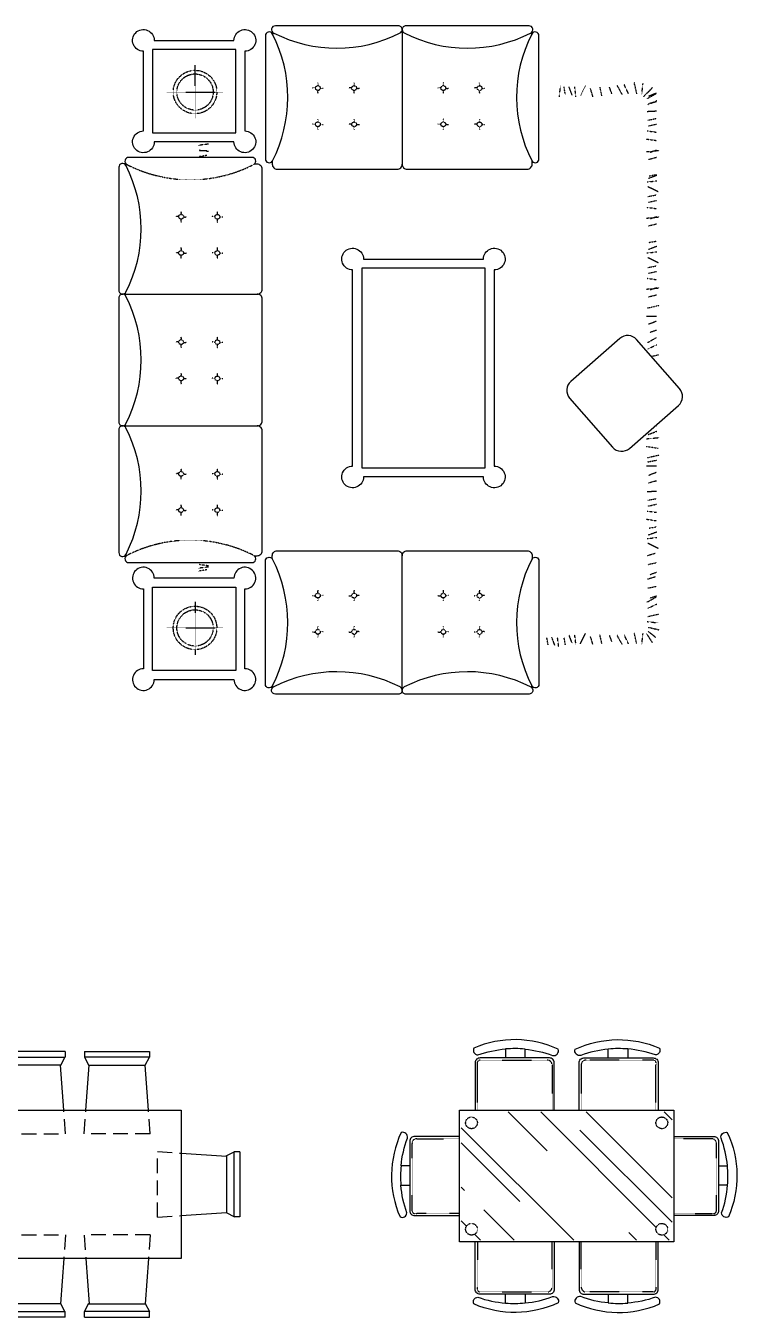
# Model space of a CAD drawing. Extents: x -15080 to 60298, y -30155 to 15485.
# Drawn here: x 9230 to 13566, y 1097 to 8938 of the extents above; entities that cross this region are included whole.
import ezdxf

# ---------------------------------------------------------------- set-up
doc = ezdxf.new("R2010")
doc.units = 0
doc.linetypes.add('HIDDEN', pattern=[0.375, 0.25, -0.125])
doc.linetypes.add('HIDDEN2', pattern=[0.1875, 0.125, -0.0625])
doc.layers.get('0').update_dxf_attribs({"linetype": 'CONTINUOUS'})
doc.layers.add('FURHATCH', color=57, linetype='CONTINUOUS')

# ---------------------------------------------------------------- blocks, each defined once
blk = doc.blocks.new('YQ_SOFA_03')
for points in [[(149.3, 1874.6, -2.414214), (215.3, 1940.6), (699.3, 1940.6, -2.414214), (765.3, 1874.6), (765.3, 1390.6, -2.414214), (699.3, 1324.6), (215.3, 1324.6, -2.414214), (149.3, 1390.6), (149.3, 1847.6)], [(1743.4, 2029.1, 0.414214), (1720.4, 2006.1, 0.414214), (1697.4, 2029.1), (950.3, 2029.1, 0.788246), (939.9, 1985.6), (933.6, 1979.3, 0.788246), (890.1, 1968.8), (890.1, 1220.6, 0.725418), (931.6, 1207), (931.6, 1188.6, 0.414214), (961.6, 1158.6), (1690.4, 1158.6, 0.414214), (1720.4, 1188.6, 0.414214), (1750.4, 1158.6), (2479.1, 1158.6, 0.414214), (2509.1, 1188.6), (2509.1, 1207, 0.725418), (2550.7, 1220.6), (2550.7, 1968.8, 0.788246), (2507.2, 1979.3), (2500.8, 1985.6, 0.788246), (2490.4, 2029.1), (1753.8, 2029.1)], [(0, 423, 0.414214), (23, 400, 0.414214), (0, 377), (0, -377, 0.414214), (23, -400, 0.414214), (0, -423), (0, -1170, 0.788246), (43.5, -1180.5), (49.8, -1186.8, 0.788246), (60.3, -1230.3), (808.5, -1230.3, 0.725418), (822, -1188.7), (840.4, -1188.7, 0.414214), (870.4, -1158.7), (870.4, -430, 0.414214), (840.4, -400, 0.414214), (870.4, -370), (870.4, 370, 0.414214), (840.4, 400, 0.414214), (870.4, 430), (870.4, 1158.7, 0.414214), (840.4, 1188.7), (822, 1188.7, 0.725418), (808.5, 1230.3), (60.3, 1230.3, 0.788246), (49.8, 1186.8), (43.5, 1180.5, 0.788246), (0, 1170), (0, 433.4)], [(2279.3, -644.2, -2.414214), (2213.3, -710.2), (1485.7, -710.2, -2.414214), (1419.7, -644.2), (1419.7, 546.7, -2.414214), (1485.7, 612.7), (2213.3, 612.7, -2.414214), (2279.3, 546.7), (2279.3, -599.1)], [(2997.8, -529.8, 0.414214), (3099.4, -536.6), (3397.4, -275.8, 0.414214), (3404.2, -174.2), (3143.4, 123.8, 0.414214), (3041.8, 130.6), (2743.8, -130.2, 0.414214), (2737, -231.8)], [(1743.4, -2029.1, -0.414214), (1720.4, -2006.1, -0.414214), (1697.4, -2029.1), (950.3, -2029.1, -0.788246), (939.9, -1985.6), (933.6, -1979.3, -0.788246), (890.1, -1968.8), (890.1, -1220.6, -0.725418), (931.6, -1207), (931.6, -1188.6, -0.414214), (961.6, -1158.6), (1690.4, -1158.6, -0.414214), (1720.4, -1188.6, -0.414214), (1750.4, -1158.6), (2479.1, -1158.6, -0.414214), (2509.1, -1188.6), (2509.1, -1207, -0.725418), (2550.7, -1220.6), (2550.7, -1968.8, -0.788246), (2507.2, -1979.3), (2500.8, -1985.6, -0.788246), (2490.4, -2029.1), (1753.8, -2029.1)], [(149.3, -1874.6, 2.414214), (215.3, -1940.6), (699.3, -1940.6, 2.414214), (765.3, -1874.6), (765.3, -1390.6, 2.414214), (699.3, -1324.6), (215.3, -1324.6, 2.414214), (149.3, -1390.6), (149.3, -1847.6)]]:
    blk.add_lwpolyline(points, format="xyb", close=True)
for points in [[(1707.8, 1985.6, 0.272008), (1720.4, 2005.2, 0.272008)], [(1720.4, 2004.9, 0.268417), (1732.9, 1985.6)], [(43.5, 387.4, 0.272008), (23.9, 400, 0.272008)], [(24.2, 400, 0.268417), (43.5, 412.6)], [(24.2, -400, 0.268417), (43.5, -387.4)], [(43.5, -412.6, 0.272008), (23.9, -400, 0.272008)], [(1720.4, -2005.2, 0.272008), (1707.8, -1985.6, 0.272008)], [(1720.4, -2004.9, -0.268417), (1732.9, -1985.6)]]:
    blk.add_lwpolyline(points, format="xyb")
blk.add_lwpolyline([(30.3, -400), (837.8, -400)])
at = {"layer": 'FURHATCH', "linetype": 'HIDDEN2'}
for p, q in [((2674.7, 1598.6), (2682.1, 1666.6)), ((2711, 1611.6), (2703, 1657.9)), ((2752.5, 1607.3), (2733.3, 1657.9)), ((2775.4, 1598.6), (2767.9, 1657.9)), ((2802, 1603), (2832.9, 1666.6)), ((2878.7, 1598.6), (2863.2, 1648.7)), ((2932.7, 1603.6), (2920.9, 1657.4)), ((2993.2, 1616), (2979.5, 1655.6)), ((3056.9, 1611.6), (3025.1, 1668.6)), ((3094.3, 1616.6), (3068.7, 1670.9)), ((3144.8, 1616), (3129.3, 1683.9)), ((3175.1, 1611.6), (3182.5, 1679.6)), ((3185.9, 1598.2), (3240.2, 1655.1)), ((3206.7, 1587.1), (3263.6, 1618.9)), ((3211.6, 1549.8), (3266, 1575.4)), ((3215.3, 1602.8), (3263.6, 1621.7)), ((3215.3, 1557), (3263.6, 1569.8)), ((3206.7, 1509.5), (3263.6, 1512.4)), ((3211, 1456.2), (3263.6, 1467)), ((3215.3, 1421.6), (3263.6, 1432.6)), ((3202.3, 1341.8), (3263.6, 1332.9)), ((3206.7, 1391.3), (3263.6, 1383.4)), ((544.2, 1310.6), (480.9, 1302.9)), ((544.2, 1265.5), (489.9, 1273.3)), ((489.9, 1271.8), (535.2, 1271.8)), ((3202.9, 1265.3), (3279.6, 1272.7)), ((3224, 1261.1), (3263.6, 1274.8)), ((535.2, 1242.2), (480.9, 1233.2)), ((3215.3, 1218), (3263.6, 1230.8)), ((3215.3, 1103.5), (3266, 1122.7)), ((3219.6, 1117.9), (3266, 1126)), ((3206.7, 1080.6), (3266, 1088)), ((3211, 1054), (3274.6, 1023)), ((3211, 992.1), (3263.6, 1002.9)), ((3215.3, 957.4), (3263.6, 968.4)), ((3202.9, 861.3), (3279.6, 868.7)), ((3206.7, 927.1), (3263.6, 919.2)), ((3224, 857.1), (3263.6, 870.8)), ((3215.3, 814), (3263.6, 826.8)), ((3219.6, 713.9), (3266, 722)), ((3206.7, 649.6), (3266, 657)), ((3215.3, 672.5), (3266, 691.7)), ((3211, 623), (3274.6, 592)), ((3211, 561.1), (3263.6, 571.9)), ((3206.7, 496.1), (3263.6, 488.2)), ((3215.3, 526.4), (3263.6, 537.4)), ((3202.9, 430.3), (3279.6, 437.7)), ((3215.3, 383), (3263.6, 395.8)), ((3224, 426.1), (3263.6, 439.8)), ((3207.3, 315.8), (3279.6, 331.3)), ((3202.9, 266.3), (3263.6, 266.3)), ((3215.3, 217.7), (3263.6, 236.6)), ((3224, 168.2), (3263.6, 181.9)), ((3206.7, 104.4), (3263.6, 136.2)), ((3211.6, 67.1), (3266, 92.7)), ((3232.9, 21.5), (3278.9, 32)), ((3211.6, -453.4), (3266, -432.7)), ((3254.1, -401.2), (3266, -402.4)), ((3202.9, -478.5), (3279.6, -471)), ((3202.9, -524.3), (3275.2, -536)), ((3207.3, -592.9), (3279.6, -577.5)), ((3207.3, -619.5), (3266, -608.4)), ((3202.9, -642.4), (3263.6, -642.4)), ((3215.3, -700), (3263.6, -681.1)), ((3215.3, -745.8), (3263.6, -733)), ((3206.7, -799), (3263.6, -796.1)), ((3211, -852.2), (3263.6, -841.4)), ((3206.7, -917.2), (3263.6, -925)), ((3215.3, -886.9), (3263.6, -875.9)), ((3202.3, -966.7), (3263.6, -975.6)), ((3219.6, -1020.5), (3266, -1012.5)), ((3206.7, -1084.9), (3266, -1077.4)), ((3215.3, -1062), (3266, -1042.8)), ((3206.7, -1188.2), (3256.7, -1172.7)), ((3211, -1111.5), (3274.6, -1142.4)), ((544.2, -1250.4), (489.9, -1242.7)), ((3211.6, -1242.1), (3265.4, -1230.4)), ((544.2, -1257.3), (480.9, -1265.1)), ((535.2, -1273.7), (480.9, -1282.7)), ((3206.7, -1331.2), (3256.7, -1315.7)), ((3224, -1302.7), (3263.6, -1289)), ((3211.6, -1385.1), (3265.4, -1373.4)), ((3206.7, -1470.4), (3263.6, -1438.6)), ((3211.6, -1507.7), (3266, -1482.2)), ((3224, -1445.7), (3263.6, -1432)), ((3211, -1558.3), (3278.9, -1542.8)), ((3206.7, -1588.6), (3274.6, -1596)), ((3211.6, -1646.1), (3259.2, -1683.9)), ((3215.3, -1623.2), (3278.9, -1638.1)), ((2606.2, -1729.4), (2598.2, -1683.1)), ((2647.7, -1733.8), (2628.5, -1683.1)), ((2670.6, -1742.4), (2663.2, -1683.1)), ((2711, -1729.4), (2703, -1683.1)), ((2752.5, -1719.8), (2733.3, -1669.1)), ((2775.4, -1728.4), (2767.9, -1669.1)), ((2802, -1724.1), (2832.9, -1660.5)), ((2878.7, -1728.4), (2863.2, -1678.4)), ((2932.7, -1723.5), (2920.9, -1669.7)), ((2993.2, -1711.1), (2979.5, -1671.5)), ((3056.9, -1728.4), (3025.1, -1671.5)), ((3094.3, -1723.5), (3068.7, -1669.1)), ((3144.8, -1724.1), (3129.3, -1656.1)), ((3175.1, -1728.4), (3182.5, -1660.5)), ((3202.9, -1661), (3237.6, -1714.8))]:
    blk.add_line(p, q, dxfattribs=at)
at = {"layer": 'FURHATCH', "ltscale": 1000}
for points in [[(932.5, 1208.6, 0.240844), (934, 1978.4, 0.240844)], [(941.2, 1984.9, 0.240111), (1707.8, 1985.6, 0.240111)], [(1732.9, 1985.6, 0.240263), (2500, 1985.2, 0.240263)], [(2506.6, 1978.2, 0.241131), (2508.8, 1207.7, 0.241131)], [(43.5, 412.6, 0.240263), (43.9, 1179.6, 0.240263)], [(43.5, -387.4, 0.238429), (43.5, 387.4, 0.238429)], [(44.2, -1179.2, 0.240111), (43.5, -412.6, 0.240111)], [(934, -1978.4, 0.240844), (932.5, -1208.6, 0.240844)], [(2508.8, -1207.7, 0.241131), (2506.6, -1978.2, 0.241131)], [(1707.8, -1985.6, 0.240111), (941.2, -1984.9, 0.240111)], [(2500, -1985.2, 0.240263), (1732.9, -1985.6, 0.240263)]]:
    blk.add_lwpolyline(points, format="xyb", dxfattribs=at)
for points in [[(1720.4, 1998.8), (1720.4, 1191.3)], [(30.3, 400), (837.8, 400)], [(30.3, -400), (837.8, -400)], [(1720.4, -1998.8), (1720.4, -1191.3)]]:
    blk.add_lwpolyline(points, dxfattribs=at)
for points in [[(204.3, 1379.6), (710.3, 1379.6), (710.3, 1885.6), (204.3, 1885.6)], [(2224.3, -655.2), (2224.3, 557.7), (1474.7, 557.7), (1474.7, -655.2)], [(204.3, -1379.6), (710.3, -1379.6), (710.3, -1885.6), (204.3, -1885.6)]]:
    blk.add_lwpolyline(points, close=True, dxfattribs=at)
at = {"layer": 'FURHATCH', "linetype": 'HIDDEN2'}
for points in [[(462.8, 1467.8), (462.8, 1790.4)], [(290.6, 1627.1), (630.9, 1627.1)], [(462.8, -1467.8), (462.8, -1790.4)], [(290.6, -1627.1), (630.9, -1627.1)]]:
    blk.add_lwpolyline(points, dxfattribs=at)
for points in [[(1194.2, 1650.9, 0.182496), (1176.2, 1650.9, 0.182496)], [(1208.6, 1665.3, 0.182496), (1208.6, 1683.3, 0.182496)], [(1223, 1650.9, 0.182496), (1241, 1650.9, 0.182496)], [(1414.2, 1650.9, 0.182496), (1396.2, 1650.9, 0.182496)], [(1428.6, 1665.3, 0.182496), (1428.6, 1683.3, 0.182496)], [(1443, 1650.9, 0.182496), (1461, 1650.9, 0.182496)], [(1955.7, 1650.9, 0.182496), (1937.7, 1650.9, 0.182496)], [(1970.1, 1665.3, 0.182496), (1970.1, 1683.3, 0.182496)], [(1984.5, 1650.9, 0.182496), (2002.5, 1650.9, 0.182496)], [(2175.7, 1650.9, 0.182496), (2157.7, 1650.9, 0.182496)], [(2190.1, 1665.3, 0.182496), (2190.1, 1683.3, 0.182496)], [(2204.5, 1650.9, 0.182496), (2222.5, 1650.9, 0.182496)], [(1208.6, 1636.5, 0.182496), (1208.6, 1618.5, 0.182496)], [(1428.6, 1636.5, 0.182496), (1428.6, 1618.5, 0.182496)], [(1970.1, 1636.5, 0.182496), (1970.1, 1618.5, 0.182496)], [(2190.1, 1636.5, 0.182496), (2190.1, 1618.5, 0.182496)], [(1194.2, 1430.9, 0.182496), (1176.2, 1430.9, 0.182496)], [(1208.6, 1416.5, 0.182496), (1208.6, 1398.5, 0.182496)], [(1208.6, 1445.3, 0.182496), (1208.6, 1463.3, 0.182496)], [(1223, 1430.9, 0.182496), (1241, 1430.9, 0.182496)], [(1414.2, 1430.9, 0.182496), (1396.2, 1430.9, 0.182496)], [(1428.6, 1416.5, 0.182496), (1428.6, 1398.5, 0.182496)], [(1428.6, 1445.3, 0.182496), (1428.6, 1463.3, 0.182496)], [(1443, 1430.9, 0.182496), (1461, 1430.9, 0.182496)], [(1955.7, 1430.9, 0.182496), (1937.7, 1430.9, 0.182496)], [(1970.1, 1416.5, 0.182496), (1970.1, 1398.5, 0.182496)], [(1970.1, 1445.3, 0.182496), (1970.1, 1463.3, 0.182496)], [(1984.5, 1430.9, 0.182496), (2002.5, 1430.9, 0.182496)], [(2175.7, 1430.9, 0.182496), (2157.7, 1430.9, 0.182496)], [(2190.1, 1416.5, 0.182496), (2190.1, 1398.5, 0.182496)], [(2190.1, 1445.3, 0.182496), (2190.1, 1463.3, 0.182496)], [(2204.5, 1430.9, 0.182496), (2222.5, 1430.9, 0.182496)], [(50.8, 1186.3, 0.241131), (821.4, 1188.4, 0.241131)], [(363.8, 869.7, 0.182496), (345.8, 869.7, 0.182496)], [(378.2, 884.1, 0.182496), (378.2, 902.1, 0.182496)], [(392.6, 869.7, 0.182496), (410.6, 869.7, 0.182496)], [(583.8, 869.7, 0.182496), (565.8, 869.7, 0.182496)], [(598.2, 884.1, 0.182496), (598.2, 902.1, 0.182496)], [(612.6, 869.7, 0.182496), (630.6, 869.7, 0.182496)], [(378.2, 855.3, 0.182496), (378.2, 837.3, 0.182496)], [(598.2, 855.3, 0.182496), (598.2, 837.3, 0.182496)], [(363.8, 649.7, 0.182496), (345.8, 649.7, 0.182496)], [(378.2, 635.3, 0.182496), (378.2, 617.3, 0.182496)], [(378.2, 664.1, 0.182496), (378.2, 682.1, 0.182496)], [(392.6, 649.7, 0.182496), (410.6, 649.7, 0.182496)], [(583.8, 649.7, 0.182496), (565.8, 649.7, 0.182496)], [(598.2, 635.3, 0.182496), (598.2, 617.3, 0.182496)], [(598.2, 664.1, 0.182496), (598.2, 682.1, 0.182496)], [(612.6, 649.7, 0.182496), (630.6, 649.7, 0.182496)], [(363.8, 108.2, 0.182496), (345.8, 108.2, 0.182496)], [(378.2, 93.8, 0.182496), (378.2, 75.8, 0.182496)], [(378.2, 122.6, 0.182496), (378.2, 140.6, 0.182496)], [(392.6, 108.2, 0.182496), (410.6, 108.2, 0.182496)], [(583.8, 108.2, 0.182496), (565.8, 108.2, 0.182496)], [(598.2, 93.8, 0.182496), (598.2, 75.8, 0.182496)], [(598.2, 122.6, 0.182496), (598.2, 140.6, 0.182496)], [(612.6, 108.2, 0.182496), (630.6, 108.2, 0.182496)], [(363.8, -111.8, 0.182496), (345.8, -111.8, 0.182496)], [(378.2, -126.2, 0.182496), (378.2, -144.2, 0.182496)], [(378.2, -97.4, 0.182496), (378.2, -79.4, 0.182496)], [(392.6, -111.8, 0.182496), (410.6, -111.8, 0.182496)], [(583.8, -111.8, 0.182496), (565.8, -111.8, 0.182496)], [(598.2, -126.2, 0.182496), (598.2, -144.2, 0.182496)], [(598.2, -97.4, 0.182496), (598.2, -79.4, 0.182496)], [(612.6, -111.8, 0.182496), (630.6, -111.8, 0.182496)], [(363.8, -691.8, 0.182496), (345.8, -691.8, 0.182496)], [(378.2, -677.4, 0.182496), (378.2, -659.4, 0.182496)], [(392.6, -691.8, 0.182496), (410.6, -691.8, 0.182496)], [(583.8, -691.8, 0.182496), (565.8, -691.8, 0.182496)], [(598.2, -677.4, 0.182496), (598.2, -659.4, 0.182496)], [(612.6, -691.8, 0.182496), (630.6, -691.8, 0.182496)], [(378.2, -706.2, 0.182496), (378.2, -724.2, 0.182496)], [(598.2, -706.2, 0.182496), (598.2, -724.2, 0.182496)], [(363.8, -911.8, 0.182496), (345.8, -911.8, 0.182496)], [(378.2, -926.2, 0.182496), (378.2, -944.2, 0.182496)], [(378.2, -897.4, 0.182496), (378.2, -879.4, 0.182496)], [(392.6, -911.8, 0.182496), (410.6, -911.8, 0.182496)], [(583.8, -911.8, 0.182496), (565.8, -911.8, 0.182496)], [(598.2, -926.2, 0.182496), (598.2, -944.2, 0.182496)], [(598.2, -897.4, 0.182496), (598.2, -879.4, 0.182496)], [(612.6, -911.8, 0.182496), (630.6, -911.8, 0.182496)], [(820.5, -1187.9, 0.240844), (50.7, -1186.4, 0.240844)], [(1208.6, -1398.5, 0.182496), (1208.6, -1416.5, 0.182496)], [(1428.6, -1398.5, 0.182496), (1428.6, -1416.5, 0.182496)], [(1970.1, -1398.5, 0.182496), (1970.1, -1416.5, 0.182496)], [(2190.1, -1398.5, 0.182496), (2190.1, -1416.5, 0.182496)], [(1176.2, -1430.9, 0.182496), (1194.2, -1430.9, 0.182496)], [(1208.6, -1463.3, 0.182496), (1208.6, -1445.3, 0.182496)], [(1241, -1430.9, 0.182496), (1223, -1430.9, 0.182496)], [(1396.2, -1430.9, 0.182496), (1414.2, -1430.9, 0.182496)], [(1428.6, -1463.3, 0.182496), (1428.6, -1445.3, 0.182496)], [(1461, -1430.9, 0.182496), (1443, -1430.9, 0.182496)], [(1937.7, -1430.9, 0.182496), (1955.7, -1430.9, 0.182496)], [(1970.1, -1463.3, 0.182496), (1970.1, -1445.3, 0.182496)], [(2002.5, -1430.9, 0.182496), (1984.5, -1430.9, 0.182496)], [(2157.7, -1430.9, 0.182496), (2175.7, -1430.9, 0.182496)], [(2190.1, -1463.3, 0.182496), (2190.1, -1445.3, 0.182496)], [(2222.5, -1430.9, 0.182496), (2204.5, -1430.9, 0.182496)], [(1208.6, -1618.5, 0.182496), (1208.6, -1636.5, 0.182496)], [(1428.6, -1618.5, 0.182496), (1428.6, -1636.5, 0.182496)], [(1970.1, -1618.5, 0.182496), (1970.1, -1636.5, 0.182496)], [(2190.1, -1618.5, 0.182496), (2190.1, -1636.5, 0.182496)], [(1176.2, -1650.9, 0.182496), (1194.2, -1650.9, 0.182496)], [(1208.6, -1683.3, 0.182496), (1208.6, -1665.3, 0.182496)], [(1241, -1650.9, 0.182496), (1223, -1650.9, 0.182496)], [(1396.2, -1650.9, 0.182496), (1414.2, -1650.9, 0.182496)], [(1428.6, -1683.3, 0.182496), (1428.6, -1665.3, 0.182496)], [(1461, -1650.9, 0.182496), (1443, -1650.9, 0.182496)], [(1937.7, -1650.9, 0.182496), (1955.7, -1650.9, 0.182496)], [(1970.1, -1683.3, 0.182496), (1970.1, -1665.3, 0.182496)], [(2002.5, -1650.9, 0.182496), (1984.5, -1650.9, 0.182496)], [(2157.7, -1650.9, 0.182496), (2175.7, -1650.9, 0.182496)], [(2190.1, -1683.3, 0.182496), (2190.1, -1665.3, 0.182496)], [(2222.5, -1650.9, 0.182496), (2204.5, -1650.9, 0.182496)]]:
    blk.add_lwpolyline(points, format="xyb", dxfattribs=at)
for centre, radius in [((462.8, 1627.1), 132), ((462.8, 1627.1), 110), ((1208.6, 1650.9), 14.4), ((1428.6, 1650.9), 14.4), ((1970.1, 1650.9), 14.4), ((2190.1, 1650.9), 14.4), ((1208.6, 1430.9), 14.4), ((1428.6, 1430.9), 14.4), ((1970.1, 1430.9), 14.4), ((2190.1, 1430.9), 14.4), ((378.2, 869.7), 14.4), ((598.2, 869.7), 14.4), ((378.2, 649.7), 14.4), ((598.2, 649.7), 14.4), ((378.2, 108.2), 14.4), ((598.2, 108.2), 14.4), ((378.2, -111.8), 14.4), ((598.2, -111.8), 14.4), ((378.2, -691.8), 14.4), ((598.2, -691.8), 14.4), ((378.2, -911.8), 14.4), ((598.2, -911.8), 14.4), ((1208.6, -1430.9), 14.4), ((1428.6, -1430.9), 14.4), ((1970.1, -1430.9), 14.4), ((2190.1, -1430.9), 14.4), ((462.8, -1627.1), 132), ((462.8, -1627.1), 110), ((1208.6, -1650.9), 14.4), ((1428.6, -1650.9), 14.4), ((1970.1, -1650.9), 14.4), ((2190.1, -1650.9), 14.4)]:
    blk.add_circle(centre, radius, dxfattribs=at)
blk = doc.blocks.new('YQ_DTABLE_03')
blk.add_lwpolyline([(-900, 450), (900, 450), (900, -450), (-900, -450)], close=True)
at = {"layer": 'FURHATCH', "ltscale": 1000}
for p, q in [((-708.8, 806.4), (-708.8, 772.8)), ((-314, 806.4), (-708.8, 806.4)), ((-314, 806.4), (-314, 772.8)), ((-200, 806.4), (-200, 772.8)), ((194.9, 806.4), (-200, 806.4)), ((194.9, 806.4), (194.9, 772.8)), ((314, 806.4), (314, 772.8)), ((314, 806.4), (708.8, 806.4)), ((708.8, 806.4), (708.8, 772.8)), ((-708.8, 772.8), (-314, 772.8)), ((-681.9, 723.3), (-708.1, 773)), ((-701.1, 450), (-681.7, 724.5)), ((-339.2, 724.5), (-681.7, 724.5)), ((-321.7, 450), (-341.1, 724.5)), ((-314.2, 773), (-340.4, 722)), ((-200, 772.8), (194.9, 772.8)), ((-173, 723.3), (-199.2, 773)), ((-192.3, 450), (-172.9, 724.5)), ((169.6, 724.5), (-172.9, 724.5)), ((187.1, 450), (167.7, 724.5)), ((194.6, 773), (168.5, 722)), ((708.8, 772.8), (314, 772.8)), ((314.2, 773), (340.4, 722)), ((321.7, 450), (341.1, 724.5)), ((339.2, 724.5), (681.7, 724.5)), ((701.1, 450), (681.7, 724.5)), ((681.9, 723.3), (708.1, 773)), ((-1256.4, 197.4), (-1222.8, 197.4)), ((-1256.4, 197.4), (-1256.4, -197.4)), ((-1223, 197.2), (-1172, 171)), ((-1222.8, -197.4), (-1222.8, 197.4)), ((-900, 189.7), (-1174.5, 170.3)), ((-1174.5, 172.2), (-1174.5, -170.3)), ((900, 189.7), (1174.5, 170.3)), ((1223, 197.2), (1172, 171)), ((1174.5, 172.2), (1174.5, -170.3)), ((1256.4, 197.4), (1222.8, 197.4)), ((1222.8, -197.4), (1222.8, 197.4)), ((1256.4, 197.4), (1256.4, -197.4)), ((-1256.4, -197.4), (-1222.8, -197.4)), ((-1173.3, -170.5), (-1223, -196.6)), ((-900, -189.7), (-1174.5, -170.3)), ((900, -189.7), (1174.5, -170.3)), ((1173.3, -170.5), (1223, -196.6)), ((1256.4, -197.4), (1222.8, -197.4)), ((-701.1, -450), (-681.7, -724.5)), ((-321.7, -450), (-341.1, -724.5)), ((-192.3, -450), (-172.9, -724.5)), ((187.1, -450), (167.7, -724.5)), ((321.7, -450), (341.1, -724.5)), ((701.1, -450), (681.7, -724.5)), ((-708.8, -806.4), (-708.8, -772.8)), ((-708.8, -772.8), (-314, -772.8)), ((-681.9, -723.3), (-708.1, -773)), ((-339.2, -724.5), (-681.7, -724.5)), ((-314.2, -773), (-340.4, -722)), ((-314, -806.4), (-314, -772.8)), ((-200, -806.4), (-200, -772.8)), ((-200, -772.8), (194.9, -772.8)), ((-173, -723.3), (-199.2, -773)), ((169.6, -724.5), (-172.9, -724.5)), ((194.6, -773), (168.5, -722)), ((194.9, -806.4), (194.9, -772.8)), ((314, -806.4), (314, -772.8)), ((708.8, -772.8), (314, -772.8)), ((314.2, -773), (340.4, -722)), ((339.2, -724.5), (681.7, -724.5)), ((681.9, -723.3), (708.1, -773)), ((708.8, -806.4), (708.8, -772.8)), ((-314, -806.4), (-708.8, -806.4)), ((194.9, -806.4), (-200, -806.4)), ((314, -806.4), (708.8, -806.4))]:
    blk.add_line(p, q, dxfattribs=at)
at = {"layer": 'FURHATCH', "linetype": 'HIDDEN', "ltscale": 357.848833}
for p, q in [((-711.3, 306.4), (-701.1, 450)), ((-311.6, 306.4), (-321.7, 450)), ((-202.4, 306.4), (-192.3, 450)), ((197.3, 306.4), (187.1, 450)), ((311.6, 306.4), (321.7, 450)), ((711.3, 306.4), (701.1, 450)), ((-711.3, 306.4), (-311.6, 306.4)), ((-202.4, 306.4), (197.3, 306.4)), ((711.3, 306.4), (311.6, 306.4)), ((-757.9, 199.8), (-900, 189.7)), ((-756.4, -197.4), (-756.4, 202.6)), ((756.4, 199.9), (900, 189.7)), ((756.4, -199.9), (756.4, 199.9)), ((-757.9, -199.8), (-900, -189.7)), ((756.4, -199.9), (900, -189.7)), ((-711.3, -306.4), (-701.1, -450)), ((-711.3, -306.4), (-311.6, -306.4)), ((-311.6, -306.4), (-321.7, -450)), ((-202.4, -306.4), (-192.3, -450)), ((-202.4, -306.4), (197.3, -306.4)), ((197.3, -306.4), (187.1, -450)), ((711.3, -306.4), (308.8, -306.4)), ((311.7, -307.9), (321.7, -450)), ((711.3, -306.4), (701.1, -450))]:
    blk.add_line(p, q, dxfattribs=at)
blk = doc.blocks.new('YQ_DTABLE_04')
at = {"layer": 'FURHATCH', "linetype": 'HIDDEN2'}
h = blk.add_hatch(dxfattribs=at)
h.set_pattern_fill('AR-RROOF', color=256, scale=500, angle=-45, style=0)
h.set_pattern_definition([(315, (81111.2, -70529.06), (1131.3708, -424.264), [7500, -1000, 2500, -500]), (315, (81758.2, -70822.5), (116.6726, 823.7794), [1500, -165, 3000, -375]), (315, (81588.5, -70405.3), (2075.3584, -1601.5969), [4000, -700, 2000, -500])])
h.paths.add_polyline_path([(640, -390), (640, 390), (-640, 390), (-640, -390)])
h.paths.add_polyline_path([(577.7, -287.5, -1), (577.7, -358.6, -1)], flags=16)
h.paths.add_polyline_path([(-577.7, -358.6, -1), (-577.7, -287.5, -1)], flags=16)
h.paths.add_polyline_path([(577.7, 358.6, -1), (577.7, 287.5, -1)], flags=16)
h.paths.add_polyline_path([(-577.7, 287.5, -1), (-577.7, 358.6, -1)], flags=16)
blk.add_lwpolyline([(650, -400), (-650, -400), (-650, 400), (650, 400)], close=True)
at = {"layer": 'FURHATCH', "ltscale": 1000}
for p, q in [((-252.5, 717.3), (-370.5, 717.3)), ((252.5, 717.3), (370.5, 717.3)), ((-952.1, 62.7), (-952.1, -55.3)), ((922.7, 62.7), (922.7, -55.3)), ((-252.5, -717.3), (-370.5, -717.3)), ((252.5, -717.3), (370.5, -717.3))]:
    blk.add_line(p, q, dxfattribs=at)
for points in [[(-75, 400), (-75, 687.9, 0.414214), (-104.5, 717.3), (-252.5, 717.3), (-252.5, 770.6, -0.064759), (-85.2, 732.1, 0.578392), (-50.8, 769.9, 0.214524), (-563.3, 776.8, 0.552014), (-539.2, 735.6, -0.065079), (-370.5, 771.6), (-370.5, 717.3), (-525.9, 717.3, 0.414214), (-555.4, 687.9), (-555.4, 400)], [(75, 400), (75, 687.9, -0.414214), (104.5, 717.3), (252.5, 717.3), (252.5, 770.6, 0.064759), (85.2, 732.1, -0.578392), (50.8, 769.9, -0.214524), (563.3, 776.8, -0.552014), (539.2, 735.6, 0.065079), (370.5, 771.6), (370.5, 717.3), (525.9, 717.3, -0.414214), (555.4, 687.9), (555.4, 400)], [(-650, 240.2), (-922.6, 240.2, 0.414214), (-952.1, 210.7), (-952.1, 62.7), (-1005.4, 62.7, -0.064759), (-966.9, 230, 0.578392), (-1004.7, 264.4, 0.214524), (-1011.6, -248, 0.552014), (-970.3, -224, -0.065079), (-1006.4, -55.3), (-952.1, -55.3), (-952.1, -210.7, 0.414214), (-922.6, -240.2), (-650, -240.2)], [(650, 240.2), (893.2, 240.2, -0.414214), (922.7, 210.7), (922.7, 62.7), (976, 62.7, 0.064759), (937.4, 230, -0.578392), (975.3, 264.4, -0.214524), (982.1, -248, -0.552014), (940.9, -224, 0.065079), (976.9, -55.3), (922.7, -55.3), (922.7, -210.7, -0.414214), (893.2, -240.2), (650, -240.2)], [(-75, -400), (-75, -687.9, -0.414214), (-104.5, -717.3), (-252.5, -717.3), (-252.5, -770.6, 0.064759), (-85.2, -732.1, -0.578392), (-50.8, -769.9, -0.214524), (-563.3, -776.8, -0.552014), (-539.2, -735.6, 0.065079), (-370.5, -771.6), (-370.5, -717.3), (-525.9, -717.3, -0.414214), (-555.4, -687.9), (-555.4, -400)], [(75, -400), (75, -687.9, 0.414214), (104.5, -717.3), (252.5, -717.3), (252.5, -770.6, -0.064759), (85.2, -732.1, 0.578392), (50.8, -769.9, 0.214524), (563.3, -776.8, 0.552014), (539.2, -735.6, -0.065079), (370.5, -771.6), (370.5, -717.3), (525.9, -717.3, 0.414214), (555.4, -687.9), (555.4, -400)]]:
    blk.add_lwpolyline(points, format="xyb", dxfattribs=at)
at = {"layer": 'FURHATCH', "linetype": 'HIDDEN2'}
for points in [[(-542.1, 400), (-542.1, 674.6, -0.512069), (-525.7, 704.1), (-117.8, 704.1, -0.414214), (-88.3, 674.6), (-88.3, 400)], [(542.1, 400), (542.1, 674.6, 0.512069), (525.7, 704.1), (117.8, 704.1, 0.414214), (88.3, 674.6), (88.3, 400)], [(-650, -226.9), (-909.4, -226.9, -0.512069), (-938.8, -210.5), (-938.8, 197.4, -0.414214), (-909.4, 226.9), (-650, 226.9)], [(650, -226.9), (879.9, -226.9, 0.512069), (909.4, -210.5), (909.4, 197.4, 0.414214), (879.9, 226.9), (650, 226.9)], [(-542.1, -400), (-542.1, -674.6, 0.512069), (-525.7, -704.1), (-117.8, -704.1, 0.414214), (-88.3, -674.6), (-88.3, -400)], [(542.1, -400), (542.1, -674.6, -0.512069), (525.7, -704.1), (117.8, -704.1, -0.414214), (88.3, -674.6), (88.3, -400)]]:
    blk.add_lwpolyline(points, format="xyb", dxfattribs=at)
for centre in [(-577.7, 323), (577.7, 323), (-577.7, -323), (577.7, -323)]:
    blk.add_circle(centre, 35.6, dxfattribs=at)
at = {"layer": 'FURHATCH', "ltscale": 1000}
for centre, start, end in [((-316.9, 108.3), 84.44455, 94.61458), ((316.9, 108.3), 85.38542, 95.55545), ((-343.1, -1.7), 174.44455, 184.61458), ((313.6, -1.7), 355.38542, 5.55545), ((-316.9, -108.3), 265.38542, 275.55545), ((316.9, -108.3), 264.44455, 274.61458)]:
    blk.add_arc(centre, 665.5, start, end, dxfattribs=at)

msp = doc.modelspace()

# ---------------------------------------------------------------- block references
for name, p in [('YQ_SOFA_03', (9794.2, 6909.2)), ('YQ_DTABLE_04', (12513.1, 1953.8)), ('YQ_DTABLE_03', (9272.7, 1903.3))]:
    msp.add_blockref(name, p)

doc.saveas('drawing.dxf')
